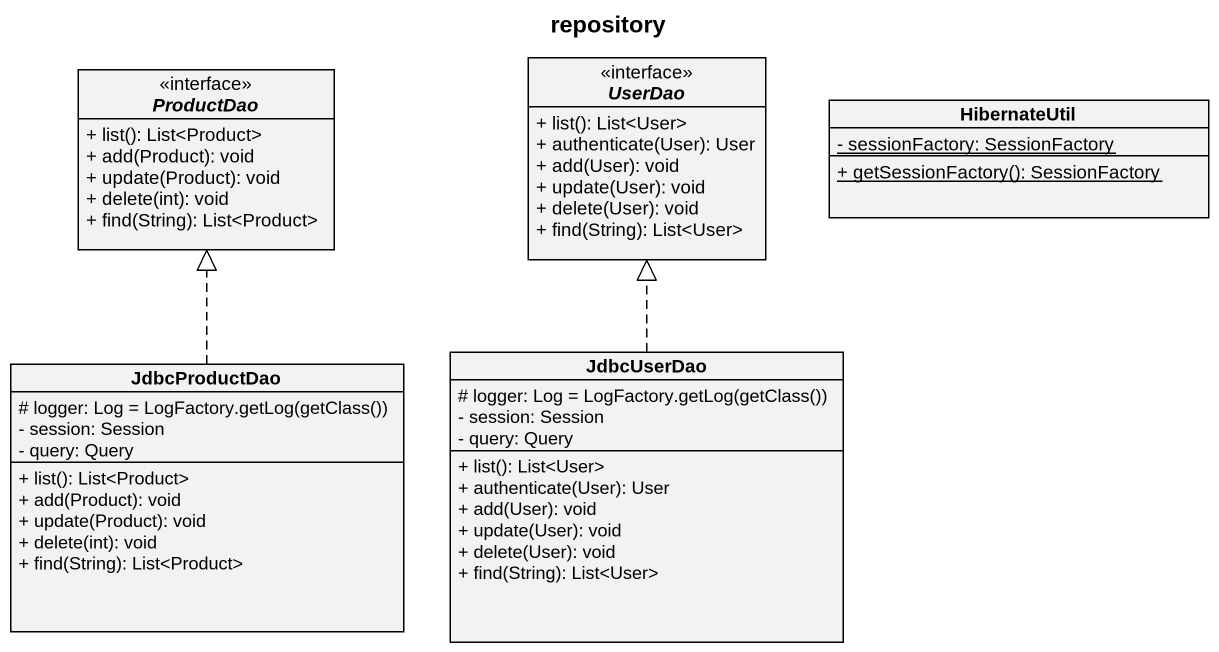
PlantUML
@startuml
title repository
hide circle
hide empty members
skinparam classAttributeIconSize 0
interface ProductDao <<interface>> {
  + list(): List<Product>
  + add(Product): void
  + update(Product): void
  + delete(int): void
  + find(String): List<Product>
}
interface UserDao <<interface>> {
  + list(): List<User>
  + authenticate(User): User
  + add(User): void
  + update(User): void
  + delete(User): void
  + find(String): List<User>
}
class HibernateUtil {
  {static} - sessionFactory: SessionFactory
  {static} + getSessionFactory(): SessionFactory
}
class JdbcProductDao {
  {field} # logger: Log = LogFactory.getLog(getClass())
  - session: Session
  - query: Query
  + list(): List<Product>
  + add(Product): void
  + update(Product): void
  + delete(int): void
  + find(String): List<Product>
}
class JdbcUserDao {
  {field} # logger: Log = LogFactory.getLog(getClass())
  - session: Session
  - query: Query
  + list(): List<User>
  + authenticate(User): User
  + add(User): void
  + update(User): void
  + delete(User): void
  + find(String): List<User>
}
JdbcProductDao .up.|> ProductDao
JdbcUserDao .up.|> UserDao
@enduml
